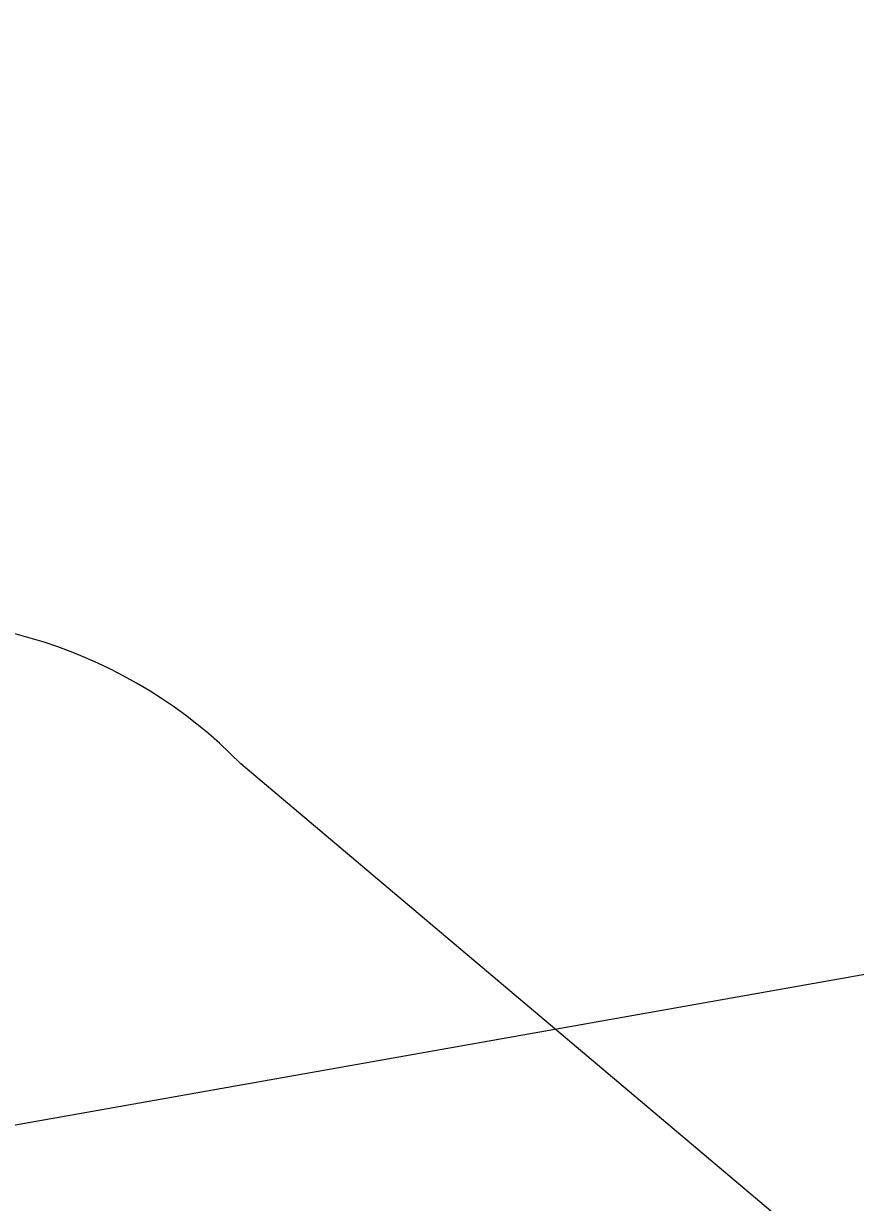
# Model space of a CAD drawing. Header units: millimetres. Extents: x -13407 to 95998, y -2611 to 109495.
# Drawn here: x 17321.561 to 17322.088, y 51117.438 to 51118.185 of the extents above; entities that cross this region are included whole.
import ezdxf
from ezdxf import colors
from ezdxf.entities.mleader import LeaderData, LeaderLine
from ezdxf.math import Vec2, Vec3

# ---------------------------------------------------------------- set-up
doc = ezdxf.new("R2010")
doc.units = ezdxf.units.MM
for name, color, linetype, lineweight in [('АР_Отметки', 250, 'Continuous', 15), ('АР_Размеры', 175, 'Continuous', 9), ('АР_Сущ Несущая стена', 202, 'Continuous', 30)]:
    doc.layers.add(name, color=color, linetype=linetype, lineweight=lineweight)
doc.styles.add('ISOCPEUR', font='isocpeur.ttf', dxfattribs={"width": 0.7})

# ---------------------------------------------------------------- blocks, each defined once
blk = doc.blocks.new('_DotSmall')
at = {"color": 0, "linetype": 'ByBlock', "const_width": 0.5}
blk.add_lwpolyline([(-0.0625, 0, 1), (0.0625, 0, 1)], format="xyb", close=True, dxfattribs=at)

msp = doc.modelspace()

# ---------------------------------------------------------------- linework, layer by layer
at = {"layer": 'АР_Размеры', "color": 5}
msp.add_lwpolyline([(17321.54836, 51117.48607), (17371.82913, 51126.39768), (17371.6589, 51127.35812), (17321.37814, 51118.4465)], close=True, dxfattribs=at)
msp.add_lwpolyline([(17321.54836, 51117.48607), (17371.82913, 51126.39768), (17371.6589, 51127.35812), (17321.37814, 51118.4465)], close=True, dxfattribs=at)
msp.add_lwpolyline([(17321.54836, 51117.48607), (17371.82913, 51126.39768), (17371.6589, 51127.35812), (17321.37814, 51118.4465)], close=True, dxfattribs=at)
msp.add_lwpolyline([(17321.54836, 51117.48607), (17371.82913, 51126.39768), (17371.6589, 51127.35812), (17321.37814, 51118.4465)], close=True, dxfattribs=at)
msp.add_lwpolyline([(17321.54836, 51117.48607), (17371.82913, 51126.39768), (17371.6589, 51127.35812), (17321.37814, 51118.4465)], close=True, dxfattribs=at)
msp.add_lwpolyline([(17321.54836, 51117.48607), (17371.82913, 51126.39768), (17371.6589, 51127.35812), (17321.37814, 51118.4465)], close=True, dxfattribs=at)
msp.add_lwpolyline([(17321.54836, 51117.48607), (17371.82913, 51126.39768), (17371.6589, 51127.35812), (17321.37814, 51118.4465)], close=True, dxfattribs=at)
msp.add_lwpolyline([(17321.54836, 51117.48607), (17371.82913, 51126.39768), (17371.6589, 51127.35812), (17321.37814, 51118.4465)], close=True, dxfattribs=at)
msp.add_lwpolyline([(17321.54836, 51117.48607), (17371.82913, 51126.39768), (17371.6589, 51127.35812), (17321.37814, 51118.4465)], close=True, dxfattribs=at)
msp.add_lwpolyline([(17321.54836, 51117.48607), (17371.82913, 51126.39768), (17371.6589, 51127.35812), (17321.37814, 51118.4465)], close=True, dxfattribs=at)
msp.add_lwpolyline([(17321.54836, 51117.48607), (17371.82913, 51126.39768), (17371.6589, 51127.35812), (17321.37814, 51118.4465)], close=True, dxfattribs=at)
msp.add_lwpolyline([(17321.54836, 51117.48607), (17371.82913, 51126.39768), (17371.6589, 51127.35812), (17321.37814, 51118.4465)], close=True, dxfattribs=at)
msp.add_lwpolyline([(17321.54836, 51117.48607), (17371.82913, 51126.39768), (17371.6589, 51127.35812), (17321.37814, 51118.4465)], close=True, dxfattribs=at)
msp.add_lwpolyline([(17321.54836, 51117.48607), (17371.82913, 51126.39768), (17371.6589, 51127.35812), (17321.37814, 51118.4465)], close=True, dxfattribs=at)
msp.add_lwpolyline([(17321.54836, 51117.48607), (17371.82913, 51126.39768), (17371.6589, 51127.35812), (17321.37814, 51118.4465)], close=True, dxfattribs=at)
msp.add_lwpolyline([(17321.54836, 51117.48607), (17371.82913, 51126.39768), (17371.6589, 51127.35812), (17321.37814, 51118.4465)], close=True, dxfattribs=at)
msp.add_lwpolyline([(17321.54836, 51117.48607), (17371.82913, 51126.39768), (17371.6589, 51127.35812), (17321.37814, 51118.4465)], close=True, dxfattribs=at)
msp.add_lwpolyline([(17321.54836, 51117.48607), (17371.82913, 51126.39768), (17371.6589, 51127.35812), (17321.37814, 51118.4465)], close=True, dxfattribs=at)
msp.add_lwpolyline([(17321.54836, 51117.48607), (17371.82913, 51126.39768), (17371.6589, 51127.35812), (17321.37814, 51118.4465)], close=True, dxfattribs=at)
msp.add_lwpolyline([(17321.54836, 51117.48607), (17371.82913, 51126.39768), (17371.6589, 51127.35812), (17321.37814, 51118.4465)], close=True, dxfattribs=at)
msp.add_lwpolyline([(17321.54836, 51117.48607), (17371.82913, 51126.39768), (17371.6589, 51127.35812), (17321.37814, 51118.4465)], close=True, dxfattribs=at)
msp.add_lwpolyline([(17321.54836, 51117.48607), (17371.82913, 51126.39768), (17371.6589, 51127.35812), (17321.37814, 51118.4465)], close=True, dxfattribs=at)
msp.add_lwpolyline([(17321.54836, 51117.48607), (17371.82913, 51126.39768), (17371.6589, 51127.35812), (17321.37814, 51118.4465)], close=True, dxfattribs=at)
msp.add_lwpolyline([(17321.54836, 51117.48607), (17371.82913, 51126.39768), (17371.6589, 51127.35812), (17321.37814, 51118.4465)], close=True, dxfattribs=at)
msp.add_lwpolyline([(17321.54836, 51117.48607), (17371.82913, 51126.39768), (17371.6589, 51127.35812), (17321.37814, 51118.4465)], close=True, dxfattribs=at)
msp.add_lwpolyline([(17321.54836, 51117.48607), (17371.82913, 51126.39768), (17371.6589, 51127.35812), (17321.37814, 51118.4465)], close=True, dxfattribs=at)
msp.add_lwpolyline([(17321.54836, 51117.48607), (17371.82913, 51126.39768), (17371.6589, 51127.35812), (17321.37814, 51118.4465)], close=True, dxfattribs=at)
msp.add_lwpolyline([(17321.54836, 51117.48607), (17371.82913, 51126.39768), (17371.6589, 51127.35812), (17321.37814, 51118.4465)], close=True, dxfattribs=at)
msp.add_lwpolyline([(17321.54836, 51117.48607), (17371.82913, 51126.39768), (17371.6589, 51127.35812), (17321.37814, 51118.4465)], close=True, dxfattribs=at)
msp.add_lwpolyline([(17321.54836, 51117.48607), (17371.82913, 51126.39768), (17371.6589, 51127.35812), (17321.37814, 51118.4465)], close=True, dxfattribs=at)
msp.add_lwpolyline([(17321.54836, 51117.48607), (17371.82913, 51126.39768), (17371.6589, 51127.35812), (17321.37814, 51118.4465)], close=True, dxfattribs=at)
msp.add_lwpolyline([(17321.54836, 51117.48607), (17371.82913, 51126.39768), (17371.6589, 51127.35812), (17321.37814, 51118.4465)], close=True, dxfattribs=at)
msp.add_lwpolyline([(17321.54836, 51117.48607), (17371.82913, 51126.39768), (17371.6589, 51127.35812), (17321.37814, 51118.4465)], close=True, dxfattribs=at)
msp.add_lwpolyline([(17321.54836, 51117.48607), (17371.82913, 51126.39768), (17371.6589, 51127.35812), (17321.37814, 51118.4465)], close=True, dxfattribs=at)
msp.add_lwpolyline([(17321.54836, 51117.48607), (17371.82913, 51126.39768), (17371.6589, 51127.35812), (17321.37814, 51118.4465)], close=True, dxfattribs=at)
msp.add_lwpolyline([(17321.54836, 51117.48607), (17371.82913, 51126.39768), (17371.6589, 51127.35812), (17321.37814, 51118.4465)], close=True, dxfattribs=at)
msp.add_lwpolyline([(17321.54836, 51117.48607), (17371.82913, 51126.39768), (17371.6589, 51127.35812), (17321.37814, 51118.4465)], close=True, dxfattribs=at)
msp.add_lwpolyline([(17321.54836, 51117.48607), (17371.82913, 51126.39768), (17371.6589, 51127.35812), (17321.37814, 51118.4465)], close=True, dxfattribs=at)
msp.add_lwpolyline([(17321.54836, 51117.48607), (17371.82913, 51126.39768), (17371.6589, 51127.35812), (17321.37814, 51118.4465)], close=True, dxfattribs=at)
msp.add_lwpolyline([(17321.54836, 51117.48607), (17371.82913, 51126.39768), (17371.6589, 51127.35812), (17321.37814, 51118.4465)], close=True, dxfattribs=at)
msp.add_lwpolyline([(17321.54836, 51117.48607), (17371.82913, 51126.39768), (17371.6589, 51127.35812), (17321.37814, 51118.4465)], close=True, dxfattribs=at)
msp.add_lwpolyline([(17321.54836, 51117.48607), (17371.82913, 51126.39768), (17371.6589, 51127.35812), (17321.37814, 51118.4465)], close=True, dxfattribs=at)
msp.add_lwpolyline([(17321.54836, 51117.48607), (17371.82913, 51126.39768), (17371.6589, 51127.35812), (17321.37814, 51118.4465)], close=True, dxfattribs=at)
msp.add_lwpolyline([(17321.54836, 51117.48607), (17371.82913, 51126.39768), (17371.6589, 51127.35812), (17321.37814, 51118.4465)], close=True, dxfattribs=at)
msp.add_lwpolyline([(17321.54836, 51117.48607), (17371.82913, 51126.39768), (17371.6589, 51127.35812), (17321.37814, 51118.4465)], close=True, dxfattribs=at)
msp.add_lwpolyline([(17321.54836, 51117.48607), (17371.82913, 51126.39768), (17371.6589, 51127.35812), (17321.37814, 51118.4465)], close=True, dxfattribs=at)
msp.add_lwpolyline([(17321.54836, 51117.48607), (17371.82913, 51126.39768), (17371.6589, 51127.35812), (17321.37814, 51118.4465)], close=True, dxfattribs=at)
msp.add_lwpolyline([(17321.54836, 51117.48607), (17371.82913, 51126.39768), (17371.6589, 51127.35812), (17321.37814, 51118.4465)], close=True, dxfattribs=at)
msp.add_lwpolyline([(17321.54836, 51117.48607), (17371.82913, 51126.39768), (17371.6589, 51127.35812), (17321.37814, 51118.4465)], close=True, dxfattribs=at)
msp.add_lwpolyline([(17321.54836, 51117.48607), (17371.82913, 51126.39768), (17371.6589, 51127.35812), (17321.37814, 51118.4465)], close=True, dxfattribs=at)
msp.add_lwpolyline([(17321.54836, 51117.48607), (17371.82913, 51126.39768), (17371.6589, 51127.35812), (17321.37814, 51118.4465)], close=True, dxfattribs=at)
msp.add_lwpolyline([(17321.54836, 51117.48607), (17371.82913, 51126.39768), (17371.6589, 51127.35812), (17321.37814, 51118.4465)], close=True, dxfattribs=at)
msp.add_lwpolyline([(17321.54836, 51117.48607), (17371.82913, 51126.39768), (17371.6589, 51127.35812), (17321.37814, 51118.4465)], close=True, dxfattribs=at)
msp.add_lwpolyline([(17321.54836, 51117.48607), (17371.82913, 51126.39768), (17371.6589, 51127.35812), (17321.37814, 51118.4465)], close=True, dxfattribs=at)
msp.add_lwpolyline([(17321.54836, 51117.48607), (17371.82913, 51126.39768), (17371.6589, 51127.35812), (17321.37814, 51118.4465)], close=True, dxfattribs=at)
msp.add_lwpolyline([(17321.54836, 51117.48607), (17371.82913, 51126.39768), (17371.6589, 51127.35812), (17321.37814, 51118.4465)], close=True, dxfattribs=at)
msp.add_lwpolyline([(17321.54836, 51117.48607), (17371.82913, 51126.39768), (17371.6589, 51127.35812), (17321.37814, 51118.4465)], close=True, dxfattribs=at)
msp.add_lwpolyline([(17321.54836, 51117.48607), (17371.82913, 51126.39768), (17371.6589, 51127.35812), (17321.37814, 51118.4465)], close=True, dxfattribs=at)
msp.add_lwpolyline([(17321.54836, 51117.48607), (17371.82913, 51126.39768), (17371.6589, 51127.35812), (17321.37814, 51118.4465)], close=True, dxfattribs=at)
msp.add_lwpolyline([(17321.54836, 51117.48607), (17371.82913, 51126.39768), (17371.6589, 51127.35812), (17321.37814, 51118.4465)], close=True, dxfattribs=at)
msp.add_lwpolyline([(17321.54836, 51117.48607), (17371.82913, 51126.39768), (17371.6589, 51127.35812), (17321.37814, 51118.4465)], close=True, dxfattribs=at)
msp.add_lwpolyline([(17321.54836, 51117.48607), (17371.82913, 51126.39768), (17371.6589, 51127.35812), (17321.37814, 51118.4465)], close=True, dxfattribs=at)
msp.add_lwpolyline([(17321.54836, 51117.48607), (17371.82913, 51126.39768), (17371.6589, 51127.35812), (17321.37814, 51118.4465)], close=True, dxfattribs=at)
at = {"layer": 'АР_Размеры', "color": 5, "lineweight": 0, "ltscale": 100, "transparency": 33554687}
msp.add_lwpolyline([(17336.63718, 51120.36377, 0.035408), (17329.24902, 51119.05431), (17328.8965, 51118.24889, -0.527868), (17328.40092, 51118.16106), (17327.79307, 51118.79626, 0.527868), (17327.29749, 51118.70843), (17326.82486, 51117.88172, -0.527868), (17326.32929, 51117.79389), (17325.72143, 51118.42909, 0.527868), (17325.22586, 51118.34126), (17324.87334, 51117.53584, -0.527868), (17324.37776, 51117.448), (17323.76985, 51118.0832, 0.527868), (17323.27427, 51117.99536), (17322.92175, 51117.18994, -0.527868), (17322.42617, 51117.10211), (17321.69827, 51117.71604, 0.527868), (17321.20269, 51117.6282), (17320.85011, 51116.82277, -0.527868)], format="xyb", dxfattribs=at)
msp.add_lwpolyline([(17336.63718, 51120.36377, 0.035408), (17329.24902, 51119.05431), (17328.8965, 51118.24889, -0.527868), (17328.40092, 51118.16106), (17327.79307, 51118.79626, 0.527868), (17327.29749, 51118.70843), (17326.82486, 51117.88172, -0.527868), (17326.32929, 51117.79389), (17325.72143, 51118.42909, 0.527868), (17325.22586, 51118.34126), (17324.87334, 51117.53584, -0.527868), (17324.37776, 51117.448), (17323.76985, 51118.0832, 0.527868), (17323.27427, 51117.99536), (17322.92175, 51117.18994, -0.527868), (17322.42617, 51117.10211), (17321.69827, 51117.71604, 0.527868), (17321.20269, 51117.6282), (17320.85011, 51116.82277, -0.527868)], format="xyb", dxfattribs=at)
msp.add_lwpolyline([(17336.63718, 51120.36377, 0.035408), (17329.24902, 51119.05431), (17328.8965, 51118.24889, -0.527868), (17328.40092, 51118.16106), (17327.79307, 51118.79626, 0.527868), (17327.29749, 51118.70843), (17326.82486, 51117.88172, -0.527868), (17326.32929, 51117.79389), (17325.72143, 51118.42909, 0.527868), (17325.22586, 51118.34126), (17324.87334, 51117.53584, -0.527868), (17324.37776, 51117.448), (17323.76985, 51118.0832, 0.527868), (17323.27427, 51117.99536), (17322.92175, 51117.18994, -0.527868), (17322.42617, 51117.10211), (17321.69827, 51117.71604, 0.527868), (17321.20269, 51117.6282), (17320.85011, 51116.82277, -0.527868)], format="xyb", dxfattribs=at)
msp.add_lwpolyline([(17336.63718, 51120.36377, 0.035408), (17329.24902, 51119.05431), (17328.8965, 51118.24889, -0.527868), (17328.40092, 51118.16106), (17327.79307, 51118.79626, 0.527868), (17327.29749, 51118.70843), (17326.82486, 51117.88172, -0.527868), (17326.32929, 51117.79389), (17325.72143, 51118.42909, 0.527868), (17325.22586, 51118.34126), (17324.87334, 51117.53584, -0.527868), (17324.37776, 51117.448), (17323.76985, 51118.0832, 0.527868), (17323.27427, 51117.99536), (17322.92175, 51117.18994, -0.527868), (17322.42617, 51117.10211), (17321.69827, 51117.71604, 0.527868), (17321.20269, 51117.6282), (17320.85011, 51116.82277, -0.527868)], format="xyb", dxfattribs=at)
msp.add_lwpolyline([(17336.63718, 51120.36377, 0.035408), (17329.24902, 51119.05431), (17328.8965, 51118.24889, -0.527868), (17328.40092, 51118.16106), (17327.79307, 51118.79626, 0.527868), (17327.29749, 51118.70843), (17326.82486, 51117.88172, -0.527868), (17326.32929, 51117.79389), (17325.72143, 51118.42909, 0.527868), (17325.22586, 51118.34126), (17324.87334, 51117.53584, -0.527868), (17324.37776, 51117.448), (17323.76985, 51118.0832, 0.527868), (17323.27427, 51117.99536), (17322.92175, 51117.18994, -0.527868), (17322.42617, 51117.10211), (17321.69827, 51117.71604, 0.527868), (17321.20269, 51117.6282), (17320.85011, 51116.82277, -0.527868)], format="xyb", dxfattribs=at)
msp.add_lwpolyline([(17336.63718, 51120.36377, 0.035408), (17329.24902, 51119.05431), (17328.8965, 51118.24889, -0.527868), (17328.40092, 51118.16106), (17327.79307, 51118.79626, 0.527868), (17327.29749, 51118.70843), (17326.82486, 51117.88172, -0.527868), (17326.32929, 51117.79389), (17325.72143, 51118.42909, 0.527868), (17325.22586, 51118.34126), (17324.87334, 51117.53584, -0.527868), (17324.37776, 51117.448), (17323.76985, 51118.0832, 0.527868), (17323.27427, 51117.99536), (17322.92175, 51117.18994, -0.527868), (17322.42617, 51117.10211), (17321.69827, 51117.71604, 0.527868), (17321.20269, 51117.6282), (17320.85011, 51116.82277, -0.527868)], format="xyb", dxfattribs=at)
msp.add_lwpolyline([(17336.63718, 51120.36377, 0.035408), (17329.24902, 51119.05431), (17328.8965, 51118.24889, -0.527868), (17328.40092, 51118.16106), (17327.79307, 51118.79626, 0.527868), (17327.29749, 51118.70843), (17326.82486, 51117.88172, -0.527868), (17326.32929, 51117.79389), (17325.72143, 51118.42909, 0.527868), (17325.22586, 51118.34126), (17324.87334, 51117.53584, -0.527868), (17324.37776, 51117.448), (17323.76985, 51118.0832, 0.527868), (17323.27427, 51117.99536), (17322.92175, 51117.18994, -0.527868), (17322.42617, 51117.10211), (17321.69827, 51117.71604, 0.527868), (17321.20269, 51117.6282), (17320.85011, 51116.82277, -0.527868)], format="xyb", dxfattribs=at)
msp.add_lwpolyline([(17336.63718, 51120.36377, 0.035408), (17329.24902, 51119.05431), (17328.8965, 51118.24889, -0.527868), (17328.40092, 51118.16106), (17327.79307, 51118.79626, 0.527868), (17327.29749, 51118.70843), (17326.82486, 51117.88172, -0.527868), (17326.32929, 51117.79389), (17325.72143, 51118.42909, 0.527868), (17325.22586, 51118.34126), (17324.87334, 51117.53584, -0.527868), (17324.37776, 51117.448), (17323.76985, 51118.0832, 0.527868), (17323.27427, 51117.99536), (17322.92175, 51117.18994, -0.527868), (17322.42617, 51117.10211), (17321.69827, 51117.71604, 0.527868), (17321.20269, 51117.6282), (17320.85011, 51116.82277, -0.527868)], format="xyb", dxfattribs=at)
msp.add_lwpolyline([(17336.63718, 51120.36377, 0.035408), (17329.24902, 51119.05431), (17328.8965, 51118.24889, -0.527868), (17328.40092, 51118.16106), (17327.79307, 51118.79626, 0.527868), (17327.29749, 51118.70843), (17326.82486, 51117.88172, -0.527868), (17326.32929, 51117.79389), (17325.72143, 51118.42909, 0.527868), (17325.22586, 51118.34126), (17324.87334, 51117.53584, -0.527868), (17324.37776, 51117.448), (17323.76985, 51118.0832, 0.527868), (17323.27427, 51117.99536), (17322.92175, 51117.18994, -0.527868), (17322.42617, 51117.10211), (17321.69827, 51117.71604, 0.527868), (17321.20269, 51117.6282), (17320.85011, 51116.82277, -0.527868)], format="xyb", dxfattribs=at)
msp.add_lwpolyline([(17336.63718, 51120.36377, 0.035408), (17329.24902, 51119.05431), (17328.8965, 51118.24889, -0.527868), (17328.40092, 51118.16106), (17327.79307, 51118.79626, 0.527868), (17327.29749, 51118.70843), (17326.82486, 51117.88172, -0.527868), (17326.32929, 51117.79389), (17325.72143, 51118.42909, 0.527868), (17325.22586, 51118.34126), (17324.87334, 51117.53584, -0.527868), (17324.37776, 51117.448), (17323.76985, 51118.0832, 0.527868), (17323.27427, 51117.99536), (17322.92175, 51117.18994, -0.527868), (17322.42617, 51117.10211), (17321.69827, 51117.71604, 0.527868), (17321.20269, 51117.6282), (17320.85011, 51116.82277, -0.527868)], format="xyb", dxfattribs=at)
msp.add_lwpolyline([(17336.63718, 51120.36377, 0.035408), (17329.24902, 51119.05431), (17328.8965, 51118.24889, -0.527868), (17328.40092, 51118.16106), (17327.79307, 51118.79626, 0.527868), (17327.29749, 51118.70843), (17326.82486, 51117.88172, -0.527868), (17326.32929, 51117.79389), (17325.72143, 51118.42909, 0.527868), (17325.22586, 51118.34126), (17324.87334, 51117.53584, -0.527868), (17324.37776, 51117.448), (17323.76985, 51118.0832, 0.527868), (17323.27427, 51117.99536), (17322.92175, 51117.18994, -0.527868), (17322.42617, 51117.10211), (17321.69827, 51117.71604, 0.527868), (17321.20269, 51117.6282), (17320.85011, 51116.82277, -0.527868)], format="xyb", dxfattribs=at)
msp.add_lwpolyline([(17336.63718, 51120.36377, 0.035408), (17329.24902, 51119.05431), (17328.8965, 51118.24889, -0.527868), (17328.40092, 51118.16106), (17327.79307, 51118.79626, 0.527868), (17327.29749, 51118.70843), (17326.82486, 51117.88172, -0.527868), (17326.32929, 51117.79389), (17325.72143, 51118.42909, 0.527868), (17325.22586, 51118.34126), (17324.87334, 51117.53584, -0.527868), (17324.37776, 51117.448), (17323.76985, 51118.0832, 0.527868), (17323.27427, 51117.99536), (17322.92175, 51117.18994, -0.527868), (17322.42617, 51117.10211), (17321.69827, 51117.71604, 0.527868), (17321.20269, 51117.6282), (17320.85011, 51116.82277, -0.527868)], format="xyb", dxfattribs=at)
msp.add_lwpolyline([(17336.63718, 51120.36377, 0.035408), (17329.24902, 51119.05431), (17328.8965, 51118.24889, -0.527868), (17328.40092, 51118.16106), (17327.79307, 51118.79626, 0.527868), (17327.29749, 51118.70843), (17326.82486, 51117.88172, -0.527868), (17326.32929, 51117.79389), (17325.72143, 51118.42909, 0.527868), (17325.22586, 51118.34126), (17324.87334, 51117.53584, -0.527868), (17324.37776, 51117.448), (17323.76985, 51118.0832, 0.527868), (17323.27427, 51117.99536), (17322.92175, 51117.18994, -0.527868), (17322.42617, 51117.10211), (17321.69827, 51117.71604, 0.527868), (17321.20269, 51117.6282), (17320.85011, 51116.82277, -0.527868)], format="xyb", dxfattribs=at)
msp.add_lwpolyline([(17336.63718, 51120.36377, 0.035408), (17329.24902, 51119.05431), (17328.8965, 51118.24889, -0.527868), (17328.40092, 51118.16106), (17327.79307, 51118.79626, 0.527868), (17327.29749, 51118.70843), (17326.82486, 51117.88172, -0.527868), (17326.32929, 51117.79389), (17325.72143, 51118.42909, 0.527868), (17325.22586, 51118.34126), (17324.87334, 51117.53584, -0.527868), (17324.37776, 51117.448), (17323.76985, 51118.0832, 0.527868), (17323.27427, 51117.99536), (17322.92175, 51117.18994, -0.527868), (17322.42617, 51117.10211), (17321.69827, 51117.71604, 0.527868), (17321.20269, 51117.6282), (17320.85011, 51116.82277, -0.527868)], format="xyb", dxfattribs=at)
msp.add_lwpolyline([(17336.63718, 51120.36377, 0.035408), (17329.24902, 51119.05431), (17328.8965, 51118.24889, -0.527868), (17328.40092, 51118.16106), (17327.79307, 51118.79626, 0.527868), (17327.29749, 51118.70843), (17326.82486, 51117.88172, -0.527868), (17326.32929, 51117.79389), (17325.72143, 51118.42909, 0.527868), (17325.22586, 51118.34126), (17324.87334, 51117.53584, -0.527868), (17324.37776, 51117.448), (17323.76985, 51118.0832, 0.527868), (17323.27427, 51117.99536), (17322.92175, 51117.18994, -0.527868), (17322.42617, 51117.10211), (17321.69827, 51117.71604, 0.527868), (17321.20269, 51117.6282), (17320.85011, 51116.82277, -0.527868)], format="xyb", dxfattribs=at)
msp.add_lwpolyline([(17336.63718, 51120.36377, 0.035408), (17329.24902, 51119.05431), (17328.8965, 51118.24889, -0.527868), (17328.40092, 51118.16106), (17327.79307, 51118.79626, 0.527868), (17327.29749, 51118.70843), (17326.82486, 51117.88172, -0.527868), (17326.32929, 51117.79389), (17325.72143, 51118.42909, 0.527868), (17325.22586, 51118.34126), (17324.87334, 51117.53584, -0.527868), (17324.37776, 51117.448), (17323.76985, 51118.0832, 0.527868), (17323.27427, 51117.99536), (17322.92175, 51117.18994, -0.527868), (17322.42617, 51117.10211), (17321.69827, 51117.71604, 0.527868), (17321.20269, 51117.6282), (17320.85011, 51116.82277, -0.527868)], format="xyb", dxfattribs=at)
msp.add_lwpolyline([(17336.63718, 51120.36377, 0.035408), (17329.24902, 51119.05431), (17328.8965, 51118.24889, -0.527868), (17328.40092, 51118.16106), (17327.79307, 51118.79626, 0.527868), (17327.29749, 51118.70843), (17326.82486, 51117.88172, -0.527868), (17326.32929, 51117.79389), (17325.72143, 51118.42909, 0.527868), (17325.22586, 51118.34126), (17324.87334, 51117.53584, -0.527868), (17324.37776, 51117.448), (17323.76985, 51118.0832, 0.527868), (17323.27427, 51117.99536), (17322.92175, 51117.18994, -0.527868), (17322.42617, 51117.10211), (17321.69827, 51117.71604, 0.527868), (17321.20269, 51117.6282), (17320.85011, 51116.82277, -0.527868)], format="xyb", dxfattribs=at)
msp.add_lwpolyline([(17336.63718, 51120.36377, 0.035408), (17329.24902, 51119.05431), (17328.8965, 51118.24889, -0.527868), (17328.40092, 51118.16106), (17327.79307, 51118.79626, 0.527868), (17327.29749, 51118.70843), (17326.82486, 51117.88172, -0.527868), (17326.32929, 51117.79389), (17325.72143, 51118.42909, 0.527868), (17325.22586, 51118.34126), (17324.87334, 51117.53584, -0.527868), (17324.37776, 51117.448), (17323.76985, 51118.0832, 0.527868), (17323.27427, 51117.99536), (17322.92175, 51117.18994, -0.527868), (17322.42617, 51117.10211), (17321.69827, 51117.71604, 0.527868), (17321.20269, 51117.6282), (17320.85011, 51116.82277, -0.527868)], format="xyb", dxfattribs=at)
msp.add_lwpolyline([(17336.63718, 51120.36377, 0.035408), (17329.24902, 51119.05431), (17328.8965, 51118.24889, -0.527868), (17328.40092, 51118.16106), (17327.79307, 51118.79626, 0.527868), (17327.29749, 51118.70843), (17326.82486, 51117.88172, -0.527868), (17326.32929, 51117.79389), (17325.72143, 51118.42909, 0.527868), (17325.22586, 51118.34126), (17324.87334, 51117.53584, -0.527868), (17324.37776, 51117.448), (17323.76985, 51118.0832, 0.527868), (17323.27427, 51117.99536), (17322.92175, 51117.18994, -0.527868), (17322.42617, 51117.10211), (17321.69827, 51117.71604, 0.527868), (17321.20269, 51117.6282), (17320.85011, 51116.82277, -0.527868)], format="xyb", dxfattribs=at)
msp.add_lwpolyline([(17336.63718, 51120.36377, 0.035408), (17329.24902, 51119.05431), (17328.8965, 51118.24889, -0.527868), (17328.40092, 51118.16106), (17327.79307, 51118.79626, 0.527868), (17327.29749, 51118.70843), (17326.82486, 51117.88172, -0.527868), (17326.32929, 51117.79389), (17325.72143, 51118.42909, 0.527868), (17325.22586, 51118.34126), (17324.87334, 51117.53584, -0.527868), (17324.37776, 51117.448), (17323.76985, 51118.0832, 0.527868), (17323.27427, 51117.99536), (17322.92175, 51117.18994, -0.527868), (17322.42617, 51117.10211), (17321.69827, 51117.71604, 0.527868), (17321.20269, 51117.6282), (17320.85011, 51116.82277, -0.527868)], format="xyb", dxfattribs=at)
msp.add_lwpolyline([(17336.63718, 51120.36377, 0.035408), (17329.24902, 51119.05431), (17328.8965, 51118.24889, -0.527868), (17328.40092, 51118.16106), (17327.79307, 51118.79626, 0.527868), (17327.29749, 51118.70843), (17326.82486, 51117.88172, -0.527868), (17326.32929, 51117.79389), (17325.72143, 51118.42909, 0.527868), (17325.22586, 51118.34126), (17324.87334, 51117.53584, -0.527868), (17324.37776, 51117.448), (17323.76985, 51118.0832, 0.527868), (17323.27427, 51117.99536), (17322.92175, 51117.18994, -0.527868), (17322.42617, 51117.10211), (17321.69827, 51117.71604, 0.527868), (17321.20269, 51117.6282), (17320.85011, 51116.82277, -0.527868)], format="xyb", dxfattribs=at)
msp.add_lwpolyline([(17336.63718, 51120.36377, 0.035408), (17329.24902, 51119.05431), (17328.8965, 51118.24889, -0.527868), (17328.40092, 51118.16106), (17327.79307, 51118.79626, 0.527868), (17327.29749, 51118.70843), (17326.82486, 51117.88172, -0.527868), (17326.32929, 51117.79389), (17325.72143, 51118.42909, 0.527868), (17325.22586, 51118.34126), (17324.87334, 51117.53584, -0.527868), (17324.37776, 51117.448), (17323.76985, 51118.0832, 0.527868), (17323.27427, 51117.99536), (17322.92175, 51117.18994, -0.527868), (17322.42617, 51117.10211), (17321.69827, 51117.71604, 0.527868), (17321.20269, 51117.6282), (17320.85011, 51116.82277, -0.527868)], format="xyb", dxfattribs=at)
msp.add_lwpolyline([(17336.63718, 51120.36377, 0.035408), (17329.24902, 51119.05431), (17328.8965, 51118.24889, -0.527868), (17328.40092, 51118.16106), (17327.79307, 51118.79626, 0.527868), (17327.29749, 51118.70843), (17326.82486, 51117.88172, -0.527868), (17326.32929, 51117.79389), (17325.72143, 51118.42909, 0.527868), (17325.22586, 51118.34126), (17324.87334, 51117.53584, -0.527868), (17324.37776, 51117.448), (17323.76985, 51118.0832, 0.527868), (17323.27427, 51117.99536), (17322.92175, 51117.18994, -0.527868), (17322.42617, 51117.10211), (17321.69827, 51117.71604, 0.527868), (17321.20269, 51117.6282), (17320.85011, 51116.82277, -0.527868)], format="xyb", dxfattribs=at)
msp.add_lwpolyline([(17336.63718, 51120.36377, 0.035408), (17329.24902, 51119.05431), (17328.8965, 51118.24889, -0.527868), (17328.40092, 51118.16106), (17327.79307, 51118.79626, 0.527868), (17327.29749, 51118.70843), (17326.82486, 51117.88172, -0.527868), (17326.32929, 51117.79389), (17325.72143, 51118.42909, 0.527868), (17325.22586, 51118.34126), (17324.87334, 51117.53584, -0.527868), (17324.37776, 51117.448), (17323.76985, 51118.0832, 0.527868), (17323.27427, 51117.99536), (17322.92175, 51117.18994, -0.527868), (17322.42617, 51117.10211), (17321.69827, 51117.71604, 0.527868), (17321.20269, 51117.6282), (17320.85011, 51116.82277, -0.527868)], format="xyb", dxfattribs=at)
msp.add_lwpolyline([(17336.63718, 51120.36377, 0.035408), (17329.24902, 51119.05431), (17328.8965, 51118.24889, -0.527868), (17328.40092, 51118.16106), (17327.79307, 51118.79626, 0.527868), (17327.29749, 51118.70843), (17326.82486, 51117.88172, -0.527868), (17326.32929, 51117.79389), (17325.72143, 51118.42909, 0.527868), (17325.22586, 51118.34126), (17324.87334, 51117.53584, -0.527868), (17324.37776, 51117.448), (17323.76985, 51118.0832, 0.527868), (17323.27427, 51117.99536), (17322.92175, 51117.18994, -0.527868), (17322.42617, 51117.10211), (17321.69827, 51117.71604, 0.527868), (17321.20269, 51117.6282), (17320.85011, 51116.82277, -0.527868)], format="xyb", dxfattribs=at)
msp.add_lwpolyline([(17336.63718, 51120.36377, 0.035408), (17329.24902, 51119.05431), (17328.8965, 51118.24889, -0.527868), (17328.40092, 51118.16106), (17327.79307, 51118.79626, 0.527868), (17327.29749, 51118.70843), (17326.82486, 51117.88172, -0.527868), (17326.32929, 51117.79389), (17325.72143, 51118.42909, 0.527868), (17325.22586, 51118.34126), (17324.87334, 51117.53584, -0.527868), (17324.37776, 51117.448), (17323.76985, 51118.0832, 0.527868), (17323.27427, 51117.99536), (17322.92175, 51117.18994, -0.527868), (17322.42617, 51117.10211), (17321.69827, 51117.71604, 0.527868), (17321.20269, 51117.6282), (17320.85011, 51116.82277, -0.527868)], format="xyb", dxfattribs=at)
msp.add_lwpolyline([(17336.63718, 51120.36377, 0.035408), (17329.24902, 51119.05431), (17328.8965, 51118.24889, -0.527868), (17328.40092, 51118.16106), (17327.79307, 51118.79626, 0.527868), (17327.29749, 51118.70843), (17326.82486, 51117.88172, -0.527868), (17326.32929, 51117.79389), (17325.72143, 51118.42909, 0.527868), (17325.22586, 51118.34126), (17324.87334, 51117.53584, -0.527868), (17324.37776, 51117.448), (17323.76985, 51118.0832, 0.527868), (17323.27427, 51117.99536), (17322.92175, 51117.18994, -0.527868), (17322.42617, 51117.10211), (17321.69827, 51117.71604, 0.527868), (17321.20269, 51117.6282), (17320.85011, 51116.82277, -0.527868)], format="xyb", dxfattribs=at)
msp.add_lwpolyline([(17336.63718, 51120.36377, 0.035408), (17329.24902, 51119.05431), (17328.8965, 51118.24889, -0.527868), (17328.40092, 51118.16106), (17327.79307, 51118.79626, 0.527868), (17327.29749, 51118.70843), (17326.82486, 51117.88172, -0.527868), (17326.32929, 51117.79389), (17325.72143, 51118.42909, 0.527868), (17325.22586, 51118.34126), (17324.87334, 51117.53584, -0.527868), (17324.37776, 51117.448), (17323.76985, 51118.0832, 0.527868), (17323.27427, 51117.99536), (17322.92175, 51117.18994, -0.527868), (17322.42617, 51117.10211), (17321.69827, 51117.71604, 0.527868), (17321.20269, 51117.6282), (17320.85011, 51116.82277, -0.527868)], format="xyb", dxfattribs=at)
msp.add_lwpolyline([(17336.63718, 51120.36377, 0.035408), (17329.24902, 51119.05431), (17328.8965, 51118.24889, -0.527868), (17328.40092, 51118.16106), (17327.79307, 51118.79626, 0.527868), (17327.29749, 51118.70843), (17326.82486, 51117.88172, -0.527868), (17326.32929, 51117.79389), (17325.72143, 51118.42909, 0.527868), (17325.22586, 51118.34126), (17324.87334, 51117.53584, -0.527868), (17324.37776, 51117.448), (17323.76985, 51118.0832, 0.527868), (17323.27427, 51117.99536), (17322.92175, 51117.18994, -0.527868), (17322.42617, 51117.10211), (17321.69827, 51117.71604, 0.527868), (17321.20269, 51117.6282), (17320.85011, 51116.82277, -0.527868)], format="xyb", dxfattribs=at)
msp.add_lwpolyline([(17336.63718, 51120.36377, 0.035408), (17329.24902, 51119.05431), (17328.8965, 51118.24889, -0.527868), (17328.40092, 51118.16106), (17327.79307, 51118.79626, 0.527868), (17327.29749, 51118.70843), (17326.82486, 51117.88172, -0.527868), (17326.32929, 51117.79389), (17325.72143, 51118.42909, 0.527868), (17325.22586, 51118.34126), (17324.87334, 51117.53584, -0.527868), (17324.37776, 51117.448), (17323.76985, 51118.0832, 0.527868), (17323.27427, 51117.99536), (17322.92175, 51117.18994, -0.527868), (17322.42617, 51117.10211), (17321.69827, 51117.71604, 0.527868), (17321.20269, 51117.6282), (17320.85011, 51116.82277, -0.527868)], format="xyb", dxfattribs=at)
msp.add_lwpolyline([(17336.63718, 51120.36377, 0.035408), (17329.24902, 51119.05431), (17328.8965, 51118.24889, -0.527868), (17328.40092, 51118.16106), (17327.79307, 51118.79626, 0.527868), (17327.29749, 51118.70843), (17326.82486, 51117.88172, -0.527868), (17326.32929, 51117.79389), (17325.72143, 51118.42909, 0.527868), (17325.22586, 51118.34126), (17324.87334, 51117.53584, -0.527868), (17324.37776, 51117.448), (17323.76985, 51118.0832, 0.527868), (17323.27427, 51117.99536), (17322.92175, 51117.18994, -0.527868), (17322.42617, 51117.10211), (17321.69827, 51117.71604, 0.527868), (17321.20269, 51117.6282), (17320.85011, 51116.82277, -0.527868)], format="xyb", dxfattribs=at)
msp.add_lwpolyline([(17336.63718, 51120.36377, 0.035408), (17329.24902, 51119.05431), (17328.8965, 51118.24889, -0.527868), (17328.40092, 51118.16106), (17327.79307, 51118.79626, 0.527868), (17327.29749, 51118.70843), (17326.82486, 51117.88172, -0.527868), (17326.32929, 51117.79389), (17325.72143, 51118.42909, 0.527868), (17325.22586, 51118.34126), (17324.87334, 51117.53584, -0.527868), (17324.37776, 51117.448), (17323.76985, 51118.0832, 0.527868), (17323.27427, 51117.99536), (17322.92175, 51117.18994, -0.527868), (17322.42617, 51117.10211), (17321.69827, 51117.71604, 0.527868), (17321.20269, 51117.6282), (17320.85011, 51116.82277, -0.527868)], format="xyb", dxfattribs=at)
msp.add_lwpolyline([(17336.63718, 51120.36377, 0.035408), (17329.24902, 51119.05431), (17328.8965, 51118.24889, -0.527868), (17328.40092, 51118.16106), (17327.79307, 51118.79626, 0.527868), (17327.29749, 51118.70843), (17326.82486, 51117.88172, -0.527868), (17326.32929, 51117.79389), (17325.72143, 51118.42909, 0.527868), (17325.22586, 51118.34126), (17324.87334, 51117.53584, -0.527868), (17324.37776, 51117.448), (17323.76985, 51118.0832, 0.527868), (17323.27427, 51117.99536), (17322.92175, 51117.18994, -0.527868), (17322.42617, 51117.10211), (17321.69827, 51117.71604, 0.527868), (17321.20269, 51117.6282), (17320.85011, 51116.82277, -0.527868)], format="xyb", dxfattribs=at)
msp.add_lwpolyline([(17336.63718, 51120.36377, 0.035408), (17329.24902, 51119.05431), (17328.8965, 51118.24889, -0.527868), (17328.40092, 51118.16106), (17327.79307, 51118.79626, 0.527868), (17327.29749, 51118.70843), (17326.82486, 51117.88172, -0.527868), (17326.32929, 51117.79389), (17325.72143, 51118.42909, 0.527868), (17325.22586, 51118.34126), (17324.87334, 51117.53584, -0.527868), (17324.37776, 51117.448), (17323.76985, 51118.0832, 0.527868), (17323.27427, 51117.99536), (17322.92175, 51117.18994, -0.527868), (17322.42617, 51117.10211), (17321.69827, 51117.71604, 0.527868), (17321.20269, 51117.6282), (17320.85011, 51116.82277, -0.527868)], format="xyb", dxfattribs=at)
msp.add_lwpolyline([(17336.63718, 51120.36377, 0.035408), (17329.24902, 51119.05431), (17328.8965, 51118.24889, -0.527868), (17328.40092, 51118.16106), (17327.79307, 51118.79626, 0.527868), (17327.29749, 51118.70843), (17326.82486, 51117.88172, -0.527868), (17326.32929, 51117.79389), (17325.72143, 51118.42909, 0.527868), (17325.22586, 51118.34126), (17324.87334, 51117.53584, -0.527868), (17324.37776, 51117.448), (17323.76985, 51118.0832, 0.527868), (17323.27427, 51117.99536), (17322.92175, 51117.18994, -0.527868), (17322.42617, 51117.10211), (17321.69827, 51117.71604, 0.527868), (17321.20269, 51117.6282), (17320.85011, 51116.82277, -0.527868)], format="xyb", dxfattribs=at)
msp.add_lwpolyline([(17336.63718, 51120.36377, 0.035408), (17329.24902, 51119.05431), (17328.8965, 51118.24889, -0.527868), (17328.40092, 51118.16106), (17327.79307, 51118.79626, 0.527868), (17327.29749, 51118.70843), (17326.82486, 51117.88172, -0.527868), (17326.32929, 51117.79389), (17325.72143, 51118.42909, 0.527868), (17325.22586, 51118.34126), (17324.87334, 51117.53584, -0.527868), (17324.37776, 51117.448), (17323.76985, 51118.0832, 0.527868), (17323.27427, 51117.99536), (17322.92175, 51117.18994, -0.527868), (17322.42617, 51117.10211), (17321.69827, 51117.71604, 0.527868), (17321.20269, 51117.6282), (17320.85011, 51116.82277, -0.527868)], format="xyb", dxfattribs=at)
msp.add_lwpolyline([(17336.63718, 51120.36377, 0.035408), (17329.24902, 51119.05431), (17328.8965, 51118.24889, -0.527868), (17328.40092, 51118.16106), (17327.79307, 51118.79626, 0.527868), (17327.29749, 51118.70843), (17326.82486, 51117.88172, -0.527868), (17326.32929, 51117.79389), (17325.72143, 51118.42909, 0.527868), (17325.22586, 51118.34126), (17324.87334, 51117.53584, -0.527868), (17324.37776, 51117.448), (17323.76985, 51118.0832, 0.527868), (17323.27427, 51117.99536), (17322.92175, 51117.18994, -0.527868), (17322.42617, 51117.10211), (17321.69827, 51117.71604, 0.527868), (17321.20269, 51117.6282), (17320.85011, 51116.82277, -0.527868)], format="xyb", dxfattribs=at)
msp.add_lwpolyline([(17336.63718, 51120.36377, 0.035408), (17329.24902, 51119.05431), (17328.8965, 51118.24889, -0.527868), (17328.40092, 51118.16106), (17327.79307, 51118.79626, 0.527868), (17327.29749, 51118.70843), (17326.82486, 51117.88172, -0.527868), (17326.32929, 51117.79389), (17325.72143, 51118.42909, 0.527868), (17325.22586, 51118.34126), (17324.87334, 51117.53584, -0.527868), (17324.37776, 51117.448), (17323.76985, 51118.0832, 0.527868), (17323.27427, 51117.99536), (17322.92175, 51117.18994, -0.527868), (17322.42617, 51117.10211), (17321.69827, 51117.71604, 0.527868), (17321.20269, 51117.6282), (17320.85011, 51116.82277, -0.527868)], format="xyb", dxfattribs=at)
msp.add_lwpolyline([(17336.63718, 51120.36377, 0.035408), (17329.24902, 51119.05431), (17328.8965, 51118.24889, -0.527868), (17328.40092, 51118.16106), (17327.79307, 51118.79626, 0.527868), (17327.29749, 51118.70843), (17326.82486, 51117.88172, -0.527868), (17326.32929, 51117.79389), (17325.72143, 51118.42909, 0.527868), (17325.22586, 51118.34126), (17324.87334, 51117.53584, -0.527868), (17324.37776, 51117.448), (17323.76985, 51118.0832, 0.527868), (17323.27427, 51117.99536), (17322.92175, 51117.18994, -0.527868), (17322.42617, 51117.10211), (17321.69827, 51117.71604, 0.527868), (17321.20269, 51117.6282), (17320.85011, 51116.82277, -0.527868)], format="xyb", dxfattribs=at)
msp.add_lwpolyline([(17336.63718, 51120.36377, 0.035408), (17329.24902, 51119.05431), (17328.8965, 51118.24889, -0.527868), (17328.40092, 51118.16106), (17327.79307, 51118.79626, 0.527868), (17327.29749, 51118.70843), (17326.82486, 51117.88172, -0.527868), (17326.32929, 51117.79389), (17325.72143, 51118.42909, 0.527868), (17325.22586, 51118.34126), (17324.87334, 51117.53584, -0.527868), (17324.37776, 51117.448), (17323.76985, 51118.0832, 0.527868), (17323.27427, 51117.99536), (17322.92175, 51117.18994, -0.527868), (17322.42617, 51117.10211), (17321.69827, 51117.71604, 0.527868), (17321.20269, 51117.6282), (17320.85011, 51116.82277, -0.527868)], format="xyb", dxfattribs=at)
msp.add_lwpolyline([(17336.63718, 51120.36377, 0.035408), (17329.24902, 51119.05431), (17328.8965, 51118.24889, -0.527868), (17328.40092, 51118.16106), (17327.79307, 51118.79626, 0.527868), (17327.29749, 51118.70843), (17326.82486, 51117.88172, -0.527868), (17326.32929, 51117.79389), (17325.72143, 51118.42909, 0.527868), (17325.22586, 51118.34126), (17324.87334, 51117.53584, -0.527868), (17324.37776, 51117.448), (17323.76985, 51118.0832, 0.527868), (17323.27427, 51117.99536), (17322.92175, 51117.18994, -0.527868), (17322.42617, 51117.10211), (17321.69827, 51117.71604, 0.527868), (17321.20269, 51117.6282), (17320.85011, 51116.82277, -0.527868)], format="xyb", dxfattribs=at)
msp.add_lwpolyline([(17336.63718, 51120.36377, 0.035408), (17329.24902, 51119.05431), (17328.8965, 51118.24889, -0.527868), (17328.40092, 51118.16106), (17327.79307, 51118.79626, 0.527868), (17327.29749, 51118.70843), (17326.82486, 51117.88172, -0.527868), (17326.32929, 51117.79389), (17325.72143, 51118.42909, 0.527868), (17325.22586, 51118.34126), (17324.87334, 51117.53584, -0.527868), (17324.37776, 51117.448), (17323.76985, 51118.0832, 0.527868), (17323.27427, 51117.99536), (17322.92175, 51117.18994, -0.527868), (17322.42617, 51117.10211), (17321.69827, 51117.71604, 0.527868), (17321.20269, 51117.6282), (17320.85011, 51116.82277, -0.527868)], format="xyb", dxfattribs=at)
msp.add_lwpolyline([(17336.63718, 51120.36377, 0.035408), (17329.24902, 51119.05431), (17328.8965, 51118.24889, -0.527868), (17328.40092, 51118.16106), (17327.79307, 51118.79626, 0.527868), (17327.29749, 51118.70843), (17326.82486, 51117.88172, -0.527868), (17326.32929, 51117.79389), (17325.72143, 51118.42909, 0.527868), (17325.22586, 51118.34126), (17324.87334, 51117.53584, -0.527868), (17324.37776, 51117.448), (17323.76985, 51118.0832, 0.527868), (17323.27427, 51117.99536), (17322.92175, 51117.18994, -0.527868), (17322.42617, 51117.10211), (17321.69827, 51117.71604, 0.527868), (17321.20269, 51117.6282), (17320.85011, 51116.82277, -0.527868)], format="xyb", dxfattribs=at)
msp.add_lwpolyline([(17336.63718, 51120.36377, 0.035408), (17329.24902, 51119.05431), (17328.8965, 51118.24889, -0.527868), (17328.40092, 51118.16106), (17327.79307, 51118.79626, 0.527868), (17327.29749, 51118.70843), (17326.82486, 51117.88172, -0.527868), (17326.32929, 51117.79389), (17325.72143, 51118.42909, 0.527868), (17325.22586, 51118.34126), (17324.87334, 51117.53584, -0.527868), (17324.37776, 51117.448), (17323.76985, 51118.0832, 0.527868), (17323.27427, 51117.99536), (17322.92175, 51117.18994, -0.527868), (17322.42617, 51117.10211), (17321.69827, 51117.71604, 0.527868), (17321.20269, 51117.6282), (17320.85011, 51116.82277, -0.527868)], format="xyb", dxfattribs=at)
msp.add_lwpolyline([(17336.63718, 51120.36377, 0.035408), (17329.24902, 51119.05431), (17328.8965, 51118.24889, -0.527868), (17328.40092, 51118.16106), (17327.79307, 51118.79626, 0.527868), (17327.29749, 51118.70843), (17326.82486, 51117.88172, -0.527868), (17326.32929, 51117.79389), (17325.72143, 51118.42909, 0.527868), (17325.22586, 51118.34126), (17324.87334, 51117.53584, -0.527868), (17324.37776, 51117.448), (17323.76985, 51118.0832, 0.527868), (17323.27427, 51117.99536), (17322.92175, 51117.18994, -0.527868), (17322.42617, 51117.10211), (17321.69827, 51117.71604, 0.527868), (17321.20269, 51117.6282), (17320.85011, 51116.82277, -0.527868)], format="xyb", dxfattribs=at)
msp.add_lwpolyline([(17336.63718, 51120.36377, 0.035408), (17329.24902, 51119.05431), (17328.8965, 51118.24889, -0.527868), (17328.40092, 51118.16106), (17327.79307, 51118.79626, 0.527868), (17327.29749, 51118.70843), (17326.82486, 51117.88172, -0.527868), (17326.32929, 51117.79389), (17325.72143, 51118.42909, 0.527868), (17325.22586, 51118.34126), (17324.87334, 51117.53584, -0.527868), (17324.37776, 51117.448), (17323.76985, 51118.0832, 0.527868), (17323.27427, 51117.99536), (17322.92175, 51117.18994, -0.527868), (17322.42617, 51117.10211), (17321.69827, 51117.71604, 0.527868), (17321.20269, 51117.6282), (17320.85011, 51116.82277, -0.527868)], format="xyb", dxfattribs=at)
msp.add_lwpolyline([(17336.63718, 51120.36377, 0.035408), (17329.24902, 51119.05431), (17328.8965, 51118.24889, -0.527868), (17328.40092, 51118.16106), (17327.79307, 51118.79626, 0.527868), (17327.29749, 51118.70843), (17326.82486, 51117.88172, -0.527868), (17326.32929, 51117.79389), (17325.72143, 51118.42909, 0.527868), (17325.22586, 51118.34126), (17324.87334, 51117.53584, -0.527868), (17324.37776, 51117.448), (17323.76985, 51118.0832, 0.527868), (17323.27427, 51117.99536), (17322.92175, 51117.18994, -0.527868), (17322.42617, 51117.10211), (17321.69827, 51117.71604, 0.527868), (17321.20269, 51117.6282), (17320.85011, 51116.82277, -0.527868)], format="xyb", dxfattribs=at)
msp.add_lwpolyline([(17336.63718, 51120.36377, 0.035408), (17329.24902, 51119.05431), (17328.8965, 51118.24889, -0.527868), (17328.40092, 51118.16106), (17327.79307, 51118.79626, 0.527868), (17327.29749, 51118.70843), (17326.82486, 51117.88172, -0.527868), (17326.32929, 51117.79389), (17325.72143, 51118.42909, 0.527868), (17325.22586, 51118.34126), (17324.87334, 51117.53584, -0.527868), (17324.37776, 51117.448), (17323.76985, 51118.0832, 0.527868), (17323.27427, 51117.99536), (17322.92175, 51117.18994, -0.527868), (17322.42617, 51117.10211), (17321.69827, 51117.71604, 0.527868), (17321.20269, 51117.6282), (17320.85011, 51116.82277, -0.527868)], format="xyb", dxfattribs=at)
msp.add_lwpolyline([(17336.63718, 51120.36377, 0.035408), (17329.24902, 51119.05431), (17328.8965, 51118.24889, -0.527868), (17328.40092, 51118.16106), (17327.79307, 51118.79626, 0.527868), (17327.29749, 51118.70843), (17326.82486, 51117.88172, -0.527868), (17326.32929, 51117.79389), (17325.72143, 51118.42909, 0.527868), (17325.22586, 51118.34126), (17324.87334, 51117.53584, -0.527868), (17324.37776, 51117.448), (17323.76985, 51118.0832, 0.527868), (17323.27427, 51117.99536), (17322.92175, 51117.18994, -0.527868), (17322.42617, 51117.10211), (17321.69827, 51117.71604, 0.527868), (17321.20269, 51117.6282), (17320.85011, 51116.82277, -0.527868)], format="xyb", dxfattribs=at)
msp.add_lwpolyline([(17336.63718, 51120.36377, 0.035408), (17329.24902, 51119.05431), (17328.8965, 51118.24889, -0.527868), (17328.40092, 51118.16106), (17327.79307, 51118.79626, 0.527868), (17327.29749, 51118.70843), (17326.82486, 51117.88172, -0.527868), (17326.32929, 51117.79389), (17325.72143, 51118.42909, 0.527868), (17325.22586, 51118.34126), (17324.87334, 51117.53584, -0.527868), (17324.37776, 51117.448), (17323.76985, 51118.0832, 0.527868), (17323.27427, 51117.99536), (17322.92175, 51117.18994, -0.527868), (17322.42617, 51117.10211), (17321.69827, 51117.71604, 0.527868), (17321.20269, 51117.6282), (17320.85011, 51116.82277, -0.527868)], format="xyb", dxfattribs=at)
msp.add_lwpolyline([(17336.63718, 51120.36377, 0.035408), (17329.24902, 51119.05431), (17328.8965, 51118.24889, -0.527868), (17328.40092, 51118.16106), (17327.79307, 51118.79626, 0.527868), (17327.29749, 51118.70843), (17326.82486, 51117.88172, -0.527868), (17326.32929, 51117.79389), (17325.72143, 51118.42909, 0.527868), (17325.22586, 51118.34126), (17324.87334, 51117.53584, -0.527868), (17324.37776, 51117.448), (17323.76985, 51118.0832, 0.527868), (17323.27427, 51117.99536), (17322.92175, 51117.18994, -0.527868), (17322.42617, 51117.10211), (17321.69827, 51117.71604, 0.527868), (17321.20269, 51117.6282), (17320.85011, 51116.82277, -0.527868)], format="xyb", dxfattribs=at)
msp.add_lwpolyline([(17336.63718, 51120.36377, 0.035408), (17329.24902, 51119.05431), (17328.8965, 51118.24889, -0.527868), (17328.40092, 51118.16106), (17327.79307, 51118.79626, 0.527868), (17327.29749, 51118.70843), (17326.82486, 51117.88172, -0.527868), (17326.32929, 51117.79389), (17325.72143, 51118.42909, 0.527868), (17325.22586, 51118.34126), (17324.87334, 51117.53584, -0.527868), (17324.37776, 51117.448), (17323.76985, 51118.0832, 0.527868), (17323.27427, 51117.99536), (17322.92175, 51117.18994, -0.527868), (17322.42617, 51117.10211), (17321.69827, 51117.71604, 0.527868), (17321.20269, 51117.6282), (17320.85011, 51116.82277, -0.527868)], format="xyb", dxfattribs=at)
msp.add_lwpolyline([(17336.63718, 51120.36377, 0.035408), (17329.24902, 51119.05431), (17328.8965, 51118.24889, -0.527868), (17328.40092, 51118.16106), (17327.79307, 51118.79626, 0.527868), (17327.29749, 51118.70843), (17326.82486, 51117.88172, -0.527868), (17326.32929, 51117.79389), (17325.72143, 51118.42909, 0.527868), (17325.22586, 51118.34126), (17324.87334, 51117.53584, -0.527868), (17324.37776, 51117.448), (17323.76985, 51118.0832, 0.527868), (17323.27427, 51117.99536), (17322.92175, 51117.18994, -0.527868), (17322.42617, 51117.10211), (17321.69827, 51117.71604, 0.527868), (17321.20269, 51117.6282), (17320.85011, 51116.82277, -0.527868)], format="xyb", dxfattribs=at)
msp.add_lwpolyline([(17336.63718, 51120.36377, 0.035408), (17329.24902, 51119.05431), (17328.8965, 51118.24889, -0.527868), (17328.40092, 51118.16106), (17327.79307, 51118.79626, 0.527868), (17327.29749, 51118.70843), (17326.82486, 51117.88172, -0.527868), (17326.32929, 51117.79389), (17325.72143, 51118.42909, 0.527868), (17325.22586, 51118.34126), (17324.87334, 51117.53584, -0.527868), (17324.37776, 51117.448), (17323.76985, 51118.0832, 0.527868), (17323.27427, 51117.99536), (17322.92175, 51117.18994, -0.527868), (17322.42617, 51117.10211), (17321.69827, 51117.71604, 0.527868), (17321.20269, 51117.6282), (17320.85011, 51116.82277, -0.527868)], format="xyb", dxfattribs=at)
msp.add_lwpolyline([(17336.63718, 51120.36377, 0.035408), (17329.24902, 51119.05431), (17328.8965, 51118.24889, -0.527868), (17328.40092, 51118.16106), (17327.79307, 51118.79626, 0.527868), (17327.29749, 51118.70843), (17326.82486, 51117.88172, -0.527868), (17326.32929, 51117.79389), (17325.72143, 51118.42909, 0.527868), (17325.22586, 51118.34126), (17324.87334, 51117.53584, -0.527868), (17324.37776, 51117.448), (17323.76985, 51118.0832, 0.527868), (17323.27427, 51117.99536), (17322.92175, 51117.18994, -0.527868), (17322.42617, 51117.10211), (17321.69827, 51117.71604, 0.527868), (17321.20269, 51117.6282), (17320.85011, 51116.82277, -0.527868)], format="xyb", dxfattribs=at)
msp.add_lwpolyline([(17336.63718, 51120.36377, 0.035408), (17329.24902, 51119.05431), (17328.8965, 51118.24889, -0.527868), (17328.40092, 51118.16106), (17327.79307, 51118.79626, 0.527868), (17327.29749, 51118.70843), (17326.82486, 51117.88172, -0.527868), (17326.32929, 51117.79389), (17325.72143, 51118.42909, 0.527868), (17325.22586, 51118.34126), (17324.87334, 51117.53584, -0.527868), (17324.37776, 51117.448), (17323.76985, 51118.0832, 0.527868), (17323.27427, 51117.99536), (17322.92175, 51117.18994, -0.527868), (17322.42617, 51117.10211), (17321.69827, 51117.71604, 0.527868), (17321.20269, 51117.6282), (17320.85011, 51116.82277, -0.527868)], format="xyb", dxfattribs=at)
msp.add_lwpolyline([(17336.63718, 51120.36377, 0.035408), (17329.24902, 51119.05431), (17328.8965, 51118.24889, -0.527868), (17328.40092, 51118.16106), (17327.79307, 51118.79626, 0.527868), (17327.29749, 51118.70843), (17326.82486, 51117.88172, -0.527868), (17326.32929, 51117.79389), (17325.72143, 51118.42909, 0.527868), (17325.22586, 51118.34126), (17324.87334, 51117.53584, -0.527868), (17324.37776, 51117.448), (17323.76985, 51118.0832, 0.527868), (17323.27427, 51117.99536), (17322.92175, 51117.18994, -0.527868), (17322.42617, 51117.10211), (17321.69827, 51117.71604, 0.527868), (17321.20269, 51117.6282), (17320.85011, 51116.82277, -0.527868)], format="xyb", dxfattribs=at)
msp.add_lwpolyline([(17336.63718, 51120.36377, 0.035408), (17329.24902, 51119.05431), (17328.8965, 51118.24889, -0.527868), (17328.40092, 51118.16106), (17327.79307, 51118.79626, 0.527868), (17327.29749, 51118.70843), (17326.82486, 51117.88172, -0.527868), (17326.32929, 51117.79389), (17325.72143, 51118.42909, 0.527868), (17325.22586, 51118.34126), (17324.87334, 51117.53584, -0.527868), (17324.37776, 51117.448), (17323.76985, 51118.0832, 0.527868), (17323.27427, 51117.99536), (17322.92175, 51117.18994, -0.527868), (17322.42617, 51117.10211), (17321.69827, 51117.71604, 0.527868), (17321.20269, 51117.6282), (17320.85011, 51116.82277, -0.527868)], format="xyb", dxfattribs=at)
msp.add_lwpolyline([(17336.63718, 51120.36377, 0.035408), (17329.24902, 51119.05431), (17328.8965, 51118.24889, -0.527868), (17328.40092, 51118.16106), (17327.79307, 51118.79626, 0.527868), (17327.29749, 51118.70843), (17326.82486, 51117.88172, -0.527868), (17326.32929, 51117.79389), (17325.72143, 51118.42909, 0.527868), (17325.22586, 51118.34126), (17324.87334, 51117.53584, -0.527868), (17324.37776, 51117.448), (17323.76985, 51118.0832, 0.527868), (17323.27427, 51117.99536), (17322.92175, 51117.18994, -0.527868), (17322.42617, 51117.10211), (17321.69827, 51117.71604, 0.527868), (17321.20269, 51117.6282), (17320.85011, 51116.82277, -0.527868)], format="xyb", dxfattribs=at)
msp.add_lwpolyline([(17336.63718, 51120.36377, 0.035408), (17329.24902, 51119.05431), (17328.8965, 51118.24889, -0.527868), (17328.40092, 51118.16106), (17327.79307, 51118.79626, 0.527868), (17327.29749, 51118.70843), (17326.82486, 51117.88172, -0.527868), (17326.32929, 51117.79389), (17325.72143, 51118.42909, 0.527868), (17325.22586, 51118.34126), (17324.87334, 51117.53584, -0.527868), (17324.37776, 51117.448), (17323.76985, 51118.0832, 0.527868), (17323.27427, 51117.99536), (17322.92175, 51117.18994, -0.527868), (17322.42617, 51117.10211), (17321.69827, 51117.71604, 0.527868), (17321.20269, 51117.6282), (17320.85011, 51116.82277, -0.527868)], format="xyb", dxfattribs=at)
msp.add_lwpolyline([(17336.63718, 51120.36377, 0.035408), (17329.24902, 51119.05431), (17328.8965, 51118.24889, -0.527868), (17328.40092, 51118.16106), (17327.79307, 51118.79626, 0.527868), (17327.29749, 51118.70843), (17326.82486, 51117.88172, -0.527868), (17326.32929, 51117.79389), (17325.72143, 51118.42909, 0.527868), (17325.22586, 51118.34126), (17324.87334, 51117.53584, -0.527868), (17324.37776, 51117.448), (17323.76985, 51118.0832, 0.527868), (17323.27427, 51117.99536), (17322.92175, 51117.18994, -0.527868), (17322.42617, 51117.10211), (17321.69827, 51117.71604, 0.527868), (17321.20269, 51117.6282), (17320.85011, 51116.82277, -0.527868)], format="xyb", dxfattribs=at)
msp.add_lwpolyline([(17336.63718, 51120.36377, 0.035408), (17329.24902, 51119.05431), (17328.8965, 51118.24889, -0.527868), (17328.40092, 51118.16106), (17327.79307, 51118.79626, 0.527868), (17327.29749, 51118.70843), (17326.82486, 51117.88172, -0.527868), (17326.32929, 51117.79389), (17325.72143, 51118.42909, 0.527868), (17325.22586, 51118.34126), (17324.87334, 51117.53584, -0.527868), (17324.37776, 51117.448), (17323.76985, 51118.0832, 0.527868), (17323.27427, 51117.99536), (17322.92175, 51117.18994, -0.527868), (17322.42617, 51117.10211), (17321.69827, 51117.71604, 0.527868), (17321.20269, 51117.6282), (17320.85011, 51116.82277, -0.527868)], format="xyb", dxfattribs=at)
msp.add_lwpolyline([(17336.63718, 51120.36377, 0.035408), (17329.24902, 51119.05431), (17328.8965, 51118.24889, -0.527868), (17328.40092, 51118.16106), (17327.79307, 51118.79626, 0.527868), (17327.29749, 51118.70843), (17326.82486, 51117.88172, -0.527868), (17326.32929, 51117.79389), (17325.72143, 51118.42909, 0.527868), (17325.22586, 51118.34126), (17324.87334, 51117.53584, -0.527868), (17324.37776, 51117.448), (17323.76985, 51118.0832, 0.527868), (17323.27427, 51117.99536), (17322.92175, 51117.18994, -0.527868), (17322.42617, 51117.10211), (17321.69827, 51117.71604, 0.527868), (17321.20269, 51117.6282), (17320.85011, 51116.82277, -0.527868)], format="xyb", dxfattribs=at)
at = {"layer": 'АР_Сущ Несущая стена', "lineweight": 18, "ltscale": 100}
msp.add_arc((14697.71759, 60279.23349), 9778.65462, 272.592547965, 356.635391374, dxfattribs=at)

# ---------------------------------------------------------------- leaders
at = {"layer": 'АР_Отметки'}
ml = msp.add_multileader_mtext('Standard', dxfattribs=at)
ml.set_content('+7,050', color=256, style='ISOCPEUR')
ml.set_leader_properties(color=256, linetype='Continuous', lineweight=-1)
ml.set_arrow_properties(name='DOTSMALL')
ml.build(insert=Vec2(0, 0))
ml.multileader.update_dxf_attribs({"has_text_frame": 1, "text_left_attachment_type": 4, "text_right_attachment_type": 4, "dogleg_length": 100, "arrow_head_size": 180})
ctx = ml.context
ctx.base_point, ctx.char_height, ctx.arrow_head_size, ctx.landing_gap_size, ctx.plane_origin = Vec3(29759.03742, 73529.31754), 250, 180, 50, Vec3(29677.64397, 72261.75335)
ctx.left_attachment, ctx.right_attachment = 4, 4
notes = []
notes.append((ctx, [(0, (0, 0, 0), (0, 0), (1, 0), 1, [])]))
ctx.mtext.insert, ctx.mtext.width, ctx.mtext.line_spacing_style, ctx.mtext.flow_direction = Vec3(29809.03742, 73862.65087), 852.6970315, 2, 5
ml = msp.add_multileader_mtext('Standard', dxfattribs=at)
ml.set_content('+8,400', color=256, style='ISOCPEUR')
ml.set_leader_properties(color=256, linetype='Continuous', lineweight=-1)
ml.set_arrow_properties(name='DOTSMALL')
ml.build(insert=Vec2(0, 0))
ml.multileader.update_dxf_attribs({"has_text_frame": 1, "text_left_attachment_type": 4, "text_right_attachment_type": 4, "dogleg_length": 100, "arrow_head_size": 180})
ctx = ml.context
ctx.base_point, ctx.char_height, ctx.arrow_head_size, ctx.landing_gap_size, ctx.plane_origin = Vec3(23997.69282, 72968.31145), 250, 180, 50, Vec3(24540.97402, 73771.2682)
ctx.left_attachment, ctx.right_attachment = 4, 4
notes.append((ctx, [(0, (0, 0, 0), (0, 0), (1, 0), 1, [])]))
ctx.mtext.insert, ctx.mtext.width, ctx.mtext.line_spacing_style, ctx.mtext.flow_direction = Vec3(24047.69282, 73301.64479), 852.6970315, 2, 5
for ctx, leaders in notes:
    for number, flags, end, landing, length, lines in leaders:
        leader = LeaderData()
        leader.index, (leader.has_last_leader_line, leader.has_dogleg_vector, leader.attachment_direction) = number, flags
        leader.last_leader_point, leader.dogleg_vector, leader.dogleg_length = Vec3(end), Vec3(landing), length
        for number, points, colour, breaks in lines:
            line = LeaderLine()
            line.index, line.vertices, line.color, line.breaks = number, Vec3.list(points), colors.encode_raw_color(colour), breaks
            leader.lines.append(line)
        ctx.leaders.append(leader)

doc.saveas('drawing.dxf')
